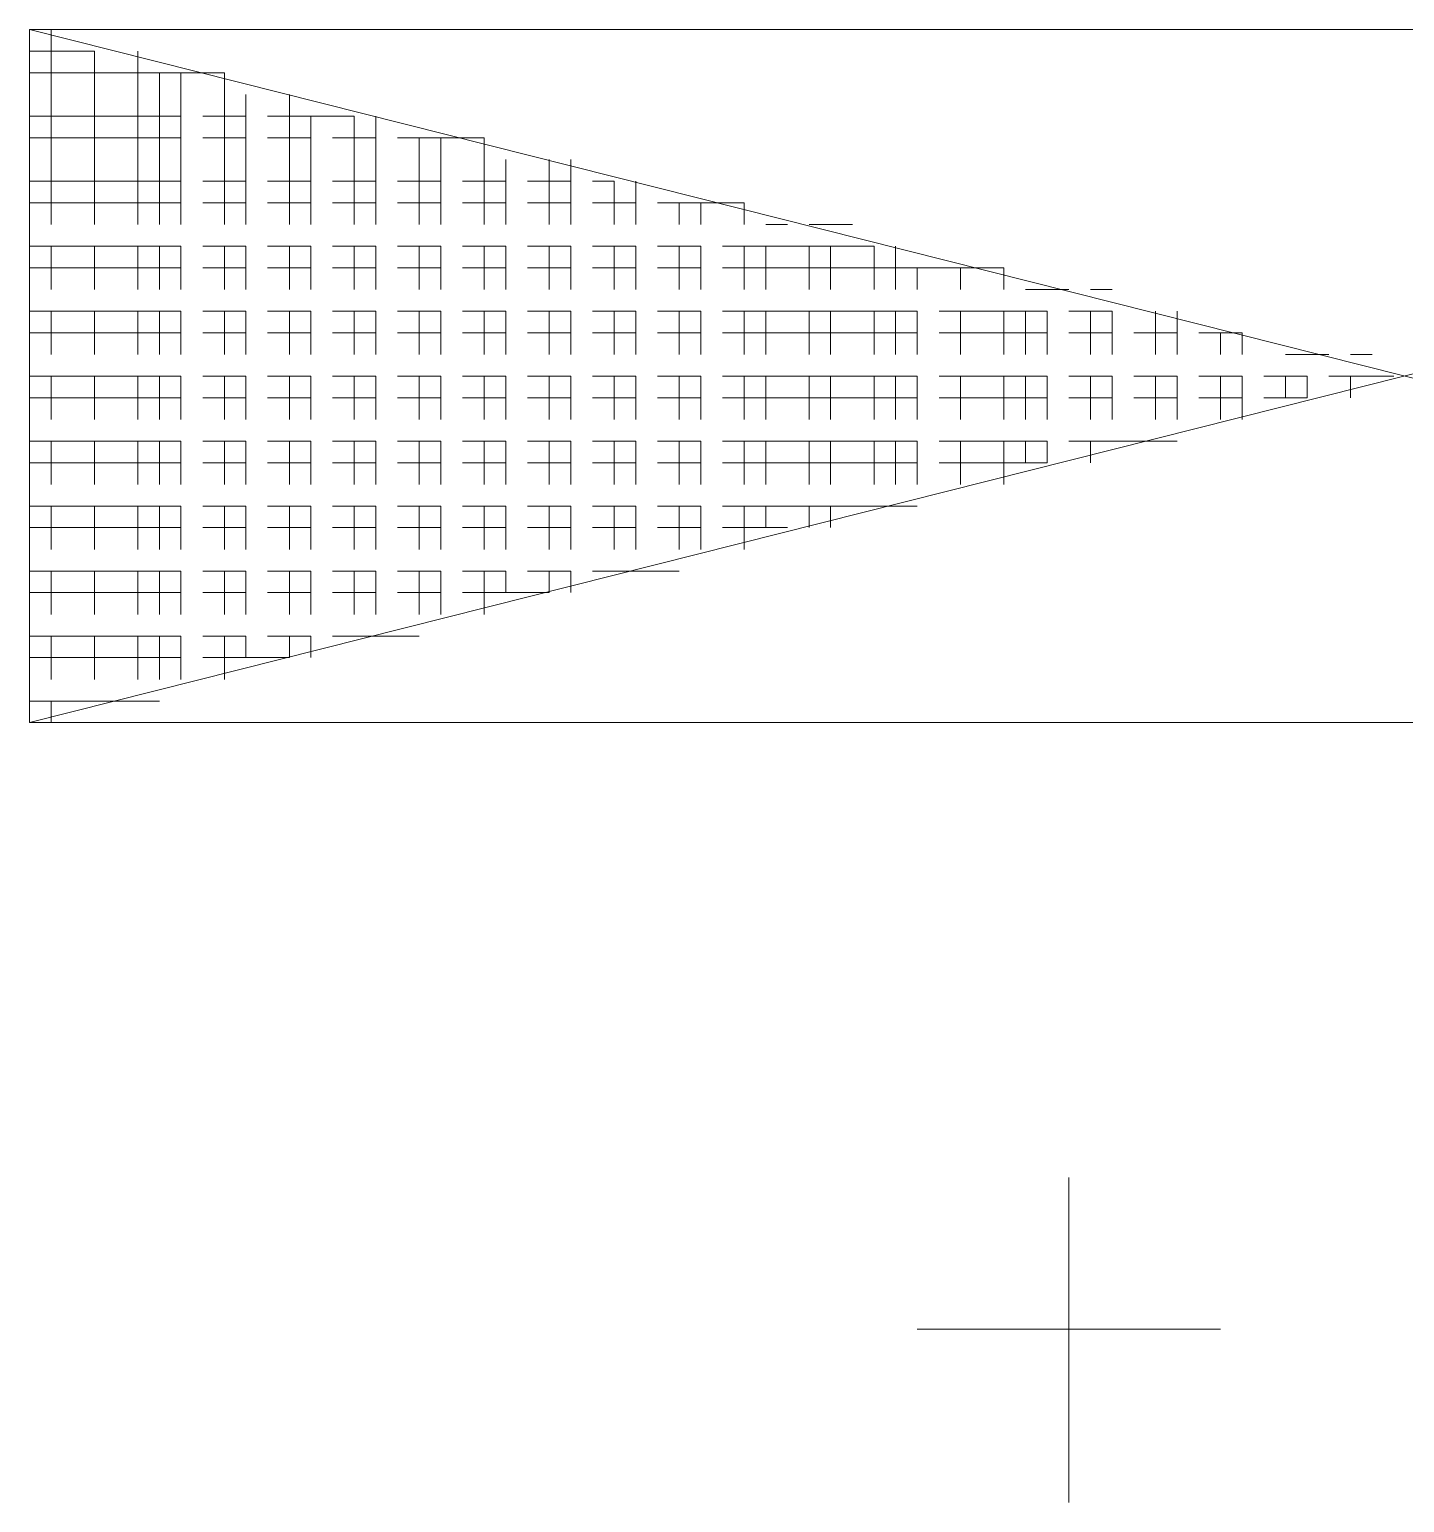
# Model space of a CAD drawing. Header units: inches. Extents: x 0.2 to 10.8, y 0.5 to 8.
# Drawn here: x 1.5217 to 1.6275, y 5.2467 to 5.36 of the extents above; entities that cross this region are included whole.
import ezdxf

# ---------------------------------------------------------------- set-up
doc = ezdxf.new("R2010")
doc.units = ezdxf.units.IN
doc.header["$MEASUREMENT"] = 0
doc.layers.add('PDF_Geometry', color=7, linetype='Continuous')

msp = doc.modelspace()

# ---------------------------------------------------------------- linework, layer by layer
at = {"layer": 'PDF_Geometry', "lineweight": 13}
for points in [[(1.52167, 5.36), (1.52167, 5.35833)], [(1.73333, 5.30667), (1.52167, 5.30667), (1.52167, 5.36), (1.73333, 5.36), (1.73333, 5.30667)], [(1.52167, 5.30667), (1.73333, 5.36)], [(1.73333, 5.30667), (1.52167, 5.36)], [(1.52333, 5.36), (1.52333, 5.35833)], [(1.52167, 5.35833), (1.52333, 5.35833)], [(1.52167, 5.35833), (1.52167, 5.35667)], [(1.52333, 5.35833), (1.525, 5.35833)], [(1.52333, 5.35833), (1.52333, 5.35667)], [(1.52667, 5.35833), (1.525, 5.35833)], [(1.52667, 5.35833), (1.52667, 5.35667)], [(1.53, 5.35833), (1.53, 5.35667)], [(1.52167, 5.35667), (1.52333, 5.35667)], [(1.52167, 5.35667), (1.52167, 5.35333)], [(1.52333, 5.35667), (1.525, 5.35667)], [(1.52333, 5.35667), (1.52333, 5.35333)], [(1.52667, 5.35667), (1.525, 5.35667)], [(1.53, 5.35667), (1.52667, 5.35667)], [(1.52667, 5.35667), (1.52667, 5.35333)], [(1.53167, 5.35667), (1.53, 5.35667)], [(1.53, 5.35667), (1.53, 5.35333)], [(1.53333, 5.35667), (1.53167, 5.35667)], [(1.53167, 5.35667), (1.53333, 5.35667)], [(1.53167, 5.35667), (1.53167, 5.35333)], [(1.53333, 5.35667), (1.535, 5.35667)], [(1.53333, 5.35667), (1.53333, 5.35333)], [(1.53667, 5.35667), (1.535, 5.35667)], [(1.53667, 5.35667), (1.53667, 5.35333)], [(1.53833, 5.355), (1.53833, 5.35333)], [(1.54167, 5.355), (1.54167, 5.35333)], [(1.52167, 5.35333), (1.52333, 5.35333)], [(1.52167, 5.35333), (1.52167, 5.35167)], [(1.52333, 5.35333), (1.525, 5.35333)], [(1.52333, 5.35333), (1.52333, 5.35167)], [(1.52667, 5.35333), (1.525, 5.35333)], [(1.53, 5.35333), (1.52667, 5.35333)], [(1.52667, 5.35333), (1.52667, 5.35167)], [(1.53167, 5.35333), (1.53, 5.35333)], [(1.53, 5.35333), (1.53, 5.35167)], [(1.53333, 5.35333), (1.53167, 5.35333)], [(1.53167, 5.35333), (1.53167, 5.35167)], [(1.53333, 5.35333), (1.53333, 5.35167)], [(1.53667, 5.35333), (1.535, 5.35333)], [(1.53833, 5.35333), (1.53667, 5.35333)], [(1.53667, 5.35333), (1.53667, 5.35167)], [(1.53833, 5.35333), (1.53833, 5.35167)], [(1.54167, 5.35333), (1.54, 5.35333)], [(1.54333, 5.35333), (1.54167, 5.35333)], [(1.54167, 5.35333), (1.54167, 5.35167)], [(1.54333, 5.35333), (1.545, 5.35333)], [(1.54333, 5.35333), (1.54333, 5.35167)], [(1.54667, 5.35333), (1.545, 5.35333)], [(1.54667, 5.35333), (1.54667, 5.35167)], [(1.54833, 5.35333), (1.54833, 5.35167)], [(1.52167, 5.35167), (1.52333, 5.35167)], [(1.52167, 5.35167), (1.52167, 5.34833)], [(1.52333, 5.35167), (1.525, 5.35167)], [(1.52333, 5.35167), (1.52333, 5.34833)], [(1.52667, 5.35167), (1.525, 5.35167)], [(1.53, 5.35167), (1.52667, 5.35167)], [(1.52667, 5.35167), (1.52667, 5.34833)], [(1.53167, 5.35167), (1.53, 5.35167)], [(1.53, 5.35167), (1.53, 5.34833)], [(1.53333, 5.35167), (1.53167, 5.35167)], [(1.53167, 5.35167), (1.53167, 5.34833)], [(1.53333, 5.35167), (1.53333, 5.34833)], [(1.53667, 5.35167), (1.535, 5.35167)], [(1.53833, 5.35167), (1.53667, 5.35167)], [(1.53667, 5.35167), (1.53667, 5.34833)], [(1.53833, 5.35167), (1.53833, 5.34833)], [(1.54167, 5.35167), (1.54, 5.35167)], [(1.54333, 5.35167), (1.54167, 5.35167)], [(1.54167, 5.35167), (1.54167, 5.34833)], [(1.54333, 5.35167), (1.54333, 5.34833)], [(1.54667, 5.35167), (1.545, 5.35167)], [(1.54833, 5.35167), (1.54667, 5.35167)], [(1.54667, 5.35167), (1.54667, 5.34833)], [(1.54833, 5.35167), (1.54833, 5.34833)], [(1.55167, 5.35167), (1.55, 5.35167)], [(1.55333, 5.35167), (1.55167, 5.35167)], [(1.55167, 5.35167), (1.55333, 5.35167)], [(1.55167, 5.35167), (1.55167, 5.34833)], [(1.55333, 5.35167), (1.555, 5.35167)], [(1.55333, 5.35167), (1.55333, 5.34833)], [(1.55667, 5.35167), (1.555, 5.35167)], [(1.55667, 5.35167), (1.55667, 5.34833)], [(1.55833, 5.35), (1.55833, 5.34833)], [(1.56167, 5.35), (1.56167, 5.34833)], [(1.56333, 5.35), (1.56333, 5.34833)], [(1.52167, 5.34833), (1.52333, 5.34833)], [(1.52167, 5.34833), (1.52167, 5.34667)], [(1.52333, 5.34833), (1.525, 5.34833)], [(1.52333, 5.34833), (1.52333, 5.34667)], [(1.52667, 5.34833), (1.525, 5.34833)], [(1.53, 5.34833), (1.52667, 5.34833)], [(1.52667, 5.34833), (1.52667, 5.34667)], [(1.53167, 5.34833), (1.53, 5.34833)], [(1.53, 5.34833), (1.53, 5.34667)], [(1.53333, 5.34833), (1.53167, 5.34833)], [(1.53167, 5.34833), (1.53167, 5.34667)], [(1.53333, 5.34833), (1.53333, 5.34667)], [(1.53667, 5.34833), (1.535, 5.34833)], [(1.53833, 5.34833), (1.53667, 5.34833)], [(1.53667, 5.34833), (1.53667, 5.34667)], [(1.53833, 5.34833), (1.53833, 5.34667)], [(1.54167, 5.34833), (1.54, 5.34833)], [(1.54333, 5.34833), (1.54167, 5.34833)], [(1.54167, 5.34833), (1.54167, 5.34667)], [(1.54333, 5.34833), (1.54333, 5.34667)], [(1.54667, 5.34833), (1.545, 5.34833)], [(1.54833, 5.34833), (1.54667, 5.34833)], [(1.54667, 5.34833), (1.54667, 5.34667)], [(1.54833, 5.34833), (1.54833, 5.34667)], [(1.55167, 5.34833), (1.55, 5.34833)], [(1.55333, 5.34833), (1.55167, 5.34833)], [(1.55167, 5.34833), (1.55167, 5.34667)], [(1.55333, 5.34833), (1.55333, 5.34667)], [(1.55667, 5.34833), (1.555, 5.34833)], [(1.55833, 5.34833), (1.55667, 5.34833)], [(1.55667, 5.34833), (1.55667, 5.34667)], [(1.55833, 5.34833), (1.55833, 5.34667)], [(1.56167, 5.34833), (1.56, 5.34833)], [(1.56333, 5.34833), (1.56167, 5.34833)], [(1.56167, 5.34833), (1.56167, 5.34667)], [(1.56333, 5.34833), (1.56333, 5.34667)], [(1.56667, 5.34833), (1.565, 5.34833)], [(1.56667, 5.34833), (1.56667, 5.34667)], [(1.56833, 5.34833), (1.56833, 5.34667)], [(1.52167, 5.34667), (1.52333, 5.34667)], [(1.52167, 5.34667), (1.52167, 5.345)], [(1.52333, 5.34667), (1.525, 5.34667)], [(1.52333, 5.34667), (1.52333, 5.345)], [(1.52667, 5.34667), (1.525, 5.34667)], [(1.53, 5.34667), (1.52667, 5.34667)], [(1.52667, 5.34667), (1.52667, 5.345)], [(1.53167, 5.34667), (1.53, 5.34667)], [(1.53, 5.34667), (1.53, 5.345)], [(1.53333, 5.34667), (1.53167, 5.34667)], [(1.53167, 5.34667), (1.53167, 5.345)], [(1.53333, 5.34667), (1.53333, 5.345)], [(1.53667, 5.34667), (1.535, 5.34667)], [(1.53833, 5.34667), (1.53667, 5.34667)], [(1.53667, 5.34667), (1.53667, 5.345)], [(1.53833, 5.34667), (1.53833, 5.345)], [(1.54167, 5.34667), (1.54, 5.34667)], [(1.54333, 5.34667), (1.54167, 5.34667)], [(1.54167, 5.34667), (1.54167, 5.345)], [(1.54333, 5.34667), (1.54333, 5.345)], [(1.54667, 5.34667), (1.545, 5.34667)], [(1.54833, 5.34667), (1.54667, 5.34667)], [(1.54667, 5.34667), (1.54667, 5.345)], [(1.54833, 5.34667), (1.54833, 5.345)], [(1.55167, 5.34667), (1.55, 5.34667)], [(1.55333, 5.34667), (1.55167, 5.34667)], [(1.55167, 5.34667), (1.55167, 5.345)], [(1.55333, 5.34667), (1.55333, 5.345)], [(1.55667, 5.34667), (1.555, 5.34667)], [(1.55833, 5.34667), (1.55667, 5.34667)], [(1.55667, 5.34667), (1.55667, 5.345)], [(1.55833, 5.34667), (1.55833, 5.345)], [(1.56167, 5.34667), (1.56, 5.34667)], [(1.56333, 5.34667), (1.56167, 5.34667)], [(1.56167, 5.34667), (1.56167, 5.345)], [(1.56333, 5.34667), (1.56333, 5.345)], [(1.56667, 5.34667), (1.565, 5.34667)], [(1.56833, 5.34667), (1.56667, 5.34667)], [(1.56667, 5.34667), (1.56667, 5.345)], [(1.56833, 5.34667), (1.56833, 5.345)], [(1.57167, 5.34667), (1.57, 5.34667)], [(1.57333, 5.34667), (1.57167, 5.34667)], [(1.57167, 5.34667), (1.57333, 5.34667)], [(1.57167, 5.34667), (1.57167, 5.345)], [(1.57333, 5.34667), (1.575, 5.34667)], [(1.57333, 5.34667), (1.57333, 5.345)], [(1.57667, 5.34667), (1.575, 5.34667)], [(1.57667, 5.34667), (1.57667, 5.345)], [(1.57833, 5.345), (1.58, 5.345)], [(1.58167, 5.345), (1.58333, 5.345)], [(1.58333, 5.345), (1.585, 5.345)], [(1.52167, 5.34333), (1.52333, 5.34333)], [(1.52167, 5.34333), (1.52167, 5.34167)], [(1.52333, 5.34333), (1.525, 5.34333)], [(1.52333, 5.34333), (1.52333, 5.34167)], [(1.52667, 5.34333), (1.525, 5.34333)], [(1.53, 5.34333), (1.52667, 5.34333)], [(1.52667, 5.34333), (1.52667, 5.34167)], [(1.53167, 5.34333), (1.53, 5.34333)], [(1.53, 5.34333), (1.53, 5.34167)], [(1.53333, 5.34333), (1.53167, 5.34333)], [(1.53167, 5.34333), (1.53167, 5.34167)], [(1.53333, 5.34333), (1.53333, 5.34167)], [(1.53667, 5.34333), (1.535, 5.34333)], [(1.53833, 5.34333), (1.53667, 5.34333)], [(1.53667, 5.34333), (1.53667, 5.34167)], [(1.53833, 5.34333), (1.53833, 5.34167)], [(1.54167, 5.34333), (1.54, 5.34333)], [(1.54333, 5.34333), (1.54167, 5.34333)], [(1.54167, 5.34333), (1.54167, 5.34167)], [(1.54333, 5.34333), (1.54333, 5.34167)], [(1.54667, 5.34333), (1.545, 5.34333)], [(1.54833, 5.34333), (1.54667, 5.34333)], [(1.54667, 5.34333), (1.54667, 5.34167)], [(1.54833, 5.34333), (1.54833, 5.34167)], [(1.55167, 5.34333), (1.55, 5.34333)], [(1.55333, 5.34333), (1.55167, 5.34333)], [(1.55167, 5.34333), (1.55167, 5.34167)], [(1.55333, 5.34333), (1.55333, 5.34167)], [(1.55667, 5.34333), (1.555, 5.34333)], [(1.55833, 5.34333), (1.55667, 5.34333)], [(1.55667, 5.34333), (1.55667, 5.34167)], [(1.55833, 5.34333), (1.55833, 5.34167)], [(1.56167, 5.34333), (1.56, 5.34333)], [(1.56333, 5.34333), (1.56167, 5.34333)], [(1.56167, 5.34333), (1.56167, 5.34167)], [(1.56333, 5.34333), (1.56333, 5.34167)], [(1.56667, 5.34333), (1.565, 5.34333)], [(1.56833, 5.34333), (1.56667, 5.34333)], [(1.56667, 5.34333), (1.56667, 5.34167)], [(1.56833, 5.34333), (1.56833, 5.34167)], [(1.57167, 5.34333), (1.57, 5.34333)], [(1.57333, 5.34333), (1.57167, 5.34333)], [(1.57167, 5.34333), (1.57167, 5.34167)], [(1.57333, 5.34333), (1.57333, 5.34167)], [(1.57667, 5.34333), (1.575, 5.34333)], [(1.57833, 5.34333), (1.57667, 5.34333)], [(1.57667, 5.34333), (1.57667, 5.34167)], [(1.58167, 5.34333), (1.57833, 5.34333)], [(1.57833, 5.34333), (1.57833, 5.34167)], [(1.58333, 5.34333), (1.58167, 5.34333)], [(1.58167, 5.34333), (1.58167, 5.34167)], [(1.58667, 5.34333), (1.58333, 5.34333)], [(1.58333, 5.34333), (1.58333, 5.34167)], [(1.58667, 5.34333), (1.58667, 5.34167)], [(1.58833, 5.34333), (1.58833, 5.34167)], [(1.52167, 5.34167), (1.52333, 5.34167)], [(1.52167, 5.34167), (1.52167, 5.34)], [(1.52333, 5.34167), (1.525, 5.34167)], [(1.52333, 5.34167), (1.52333, 5.34)], [(1.52667, 5.34167), (1.525, 5.34167)], [(1.53, 5.34167), (1.52667, 5.34167)], [(1.52667, 5.34167), (1.52667, 5.34)], [(1.53167, 5.34167), (1.53, 5.34167)], [(1.53, 5.34167), (1.53, 5.34)], [(1.53333, 5.34167), (1.53167, 5.34167)], [(1.53167, 5.34167), (1.53167, 5.34)], [(1.53333, 5.34167), (1.53333, 5.34)], [(1.53667, 5.34167), (1.535, 5.34167)], [(1.53833, 5.34167), (1.53667, 5.34167)], [(1.53667, 5.34167), (1.53667, 5.34)], [(1.53833, 5.34167), (1.53833, 5.34)], [(1.54167, 5.34167), (1.54, 5.34167)], [(1.54333, 5.34167), (1.54167, 5.34167)], [(1.54167, 5.34167), (1.54167, 5.34)], [(1.54333, 5.34167), (1.54333, 5.34)], [(1.54667, 5.34167), (1.545, 5.34167)], [(1.54833, 5.34167), (1.54667, 5.34167)], [(1.54667, 5.34167), (1.54667, 5.34)], [(1.54833, 5.34167), (1.54833, 5.34)], [(1.55167, 5.34167), (1.55, 5.34167)], [(1.55333, 5.34167), (1.55167, 5.34167)], [(1.55167, 5.34167), (1.55167, 5.34)], [(1.55333, 5.34167), (1.55333, 5.34)], [(1.55667, 5.34167), (1.555, 5.34167)], [(1.55833, 5.34167), (1.55667, 5.34167)], [(1.55667, 5.34167), (1.55667, 5.34)], [(1.55833, 5.34167), (1.55833, 5.34)], [(1.56167, 5.34167), (1.56, 5.34167)], [(1.56333, 5.34167), (1.56167, 5.34167)], [(1.56167, 5.34167), (1.56167, 5.34)], [(1.56333, 5.34167), (1.56333, 5.34)], [(1.56667, 5.34167), (1.565, 5.34167)], [(1.56833, 5.34167), (1.56667, 5.34167)], [(1.56667, 5.34167), (1.56667, 5.34)], [(1.56833, 5.34167), (1.56833, 5.34)], [(1.57167, 5.34167), (1.57, 5.34167)], [(1.57333, 5.34167), (1.57167, 5.34167)], [(1.57167, 5.34167), (1.57167, 5.34)], [(1.57333, 5.34167), (1.57333, 5.34)], [(1.57667, 5.34167), (1.575, 5.34167)], [(1.57833, 5.34167), (1.57667, 5.34167)], [(1.57667, 5.34167), (1.57667, 5.34)], [(1.58167, 5.34167), (1.57833, 5.34167)], [(1.57833, 5.34167), (1.57833, 5.34)], [(1.58333, 5.34167), (1.58167, 5.34167)], [(1.58167, 5.34167), (1.58167, 5.34)], [(1.58667, 5.34167), (1.58333, 5.34167)], [(1.58333, 5.34167), (1.58333, 5.34)], [(1.58833, 5.34167), (1.58667, 5.34167)], [(1.58667, 5.34167), (1.58667, 5.34)], [(1.59, 5.34167), (1.58833, 5.34167)], [(1.58833, 5.34167), (1.58833, 5.34)], [(1.59, 5.34167), (1.59167, 5.34167)], [(1.59, 5.34167), (1.59, 5.34)], [(1.59333, 5.34167), (1.59167, 5.34167)], [(1.59667, 5.34167), (1.59333, 5.34167)], [(1.59333, 5.34167), (1.595, 5.34167)], [(1.59333, 5.34167), (1.59333, 5.34)], [(1.59667, 5.34167), (1.59667, 5.34)], [(1.59833, 5.34), (1.6, 5.34)], [(1.6, 5.34), (1.60167, 5.34)], [(1.60333, 5.34), (1.605, 5.34)], [(1.52167, 5.33833), (1.52333, 5.33833)], [(1.52167, 5.33833), (1.52167, 5.33667)], [(1.52333, 5.33833), (1.525, 5.33833)], [(1.52333, 5.33833), (1.52333, 5.33667)], [(1.52667, 5.33833), (1.525, 5.33833)], [(1.53, 5.33833), (1.52667, 5.33833)], [(1.52667, 5.33833), (1.52667, 5.33667)], [(1.53167, 5.33833), (1.53, 5.33833)], [(1.53, 5.33833), (1.53, 5.33667)], [(1.53333, 5.33833), (1.53167, 5.33833)], [(1.53167, 5.33833), (1.53167, 5.33667)], [(1.53333, 5.33833), (1.53333, 5.33667)], [(1.53667, 5.33833), (1.535, 5.33833)], [(1.53833, 5.33833), (1.53667, 5.33833)], [(1.53667, 5.33833), (1.53667, 5.33667)], [(1.53833, 5.33833), (1.53833, 5.33667)], [(1.54167, 5.33833), (1.54, 5.33833)], [(1.54333, 5.33833), (1.54167, 5.33833)], [(1.54167, 5.33833), (1.54167, 5.33667)], [(1.54333, 5.33833), (1.54333, 5.33667)], [(1.54667, 5.33833), (1.545, 5.33833)], [(1.54833, 5.33833), (1.54667, 5.33833)], [(1.54667, 5.33833), (1.54667, 5.33667)], [(1.54833, 5.33833), (1.54833, 5.33667)], [(1.55167, 5.33833), (1.55, 5.33833)], [(1.55333, 5.33833), (1.55167, 5.33833)], [(1.55167, 5.33833), (1.55167, 5.33667)], [(1.55333, 5.33833), (1.55333, 5.33667)], [(1.55667, 5.33833), (1.555, 5.33833)], [(1.55833, 5.33833), (1.55667, 5.33833)], [(1.55667, 5.33833), (1.55667, 5.33667)], [(1.55833, 5.33833), (1.55833, 5.33667)], [(1.56167, 5.33833), (1.56, 5.33833)], [(1.56333, 5.33833), (1.56167, 5.33833)], [(1.56167, 5.33833), (1.56167, 5.33667)], [(1.56333, 5.33833), (1.56333, 5.33667)], [(1.56667, 5.33833), (1.565, 5.33833)], [(1.56833, 5.33833), (1.56667, 5.33833)], [(1.56667, 5.33833), (1.56667, 5.33667)], [(1.56833, 5.33833), (1.56833, 5.33667)], [(1.57167, 5.33833), (1.57, 5.33833)], [(1.57333, 5.33833), (1.57167, 5.33833)], [(1.57167, 5.33833), (1.57167, 5.33667)], [(1.57333, 5.33833), (1.57333, 5.33667)], [(1.57667, 5.33833), (1.575, 5.33833)], [(1.57833, 5.33833), (1.57667, 5.33833)], [(1.57667, 5.33833), (1.57667, 5.33667)], [(1.58167, 5.33833), (1.57833, 5.33833)], [(1.57833, 5.33833), (1.57833, 5.33667)], [(1.58333, 5.33833), (1.58167, 5.33833)], [(1.58167, 5.33833), (1.58167, 5.33667)], [(1.58667, 5.33833), (1.58333, 5.33833)], [(1.58333, 5.33833), (1.58333, 5.33667)], [(1.58833, 5.33833), (1.58667, 5.33833)], [(1.58667, 5.33833), (1.58667, 5.33667)], [(1.59, 5.33833), (1.58833, 5.33833)], [(1.58833, 5.33833), (1.58833, 5.33667)], [(1.59, 5.33833), (1.59, 5.33667)], [(1.59333, 5.33833), (1.59167, 5.33833)], [(1.59667, 5.33833), (1.59333, 5.33833)], [(1.59333, 5.33833), (1.59333, 5.33667)], [(1.59833, 5.33833), (1.59667, 5.33833)], [(1.59667, 5.33833), (1.59667, 5.33667)], [(1.6, 5.33833), (1.59833, 5.33833)], [(1.59833, 5.33833), (1.59833, 5.33667)], [(1.6, 5.33833), (1.6, 5.33667)], [(1.60333, 5.33833), (1.60167, 5.33833)], [(1.605, 5.33833), (1.60333, 5.33833)], [(1.60333, 5.33833), (1.60333, 5.33667)], [(1.605, 5.33833), (1.605, 5.33667)], [(1.60833, 5.33833), (1.60833, 5.33667)], [(1.61, 5.33833), (1.61, 5.33667)], [(1.52167, 5.33667), (1.52333, 5.33667)], [(1.52167, 5.33667), (1.52167, 5.335)], [(1.52333, 5.33667), (1.525, 5.33667)], [(1.52333, 5.33667), (1.52333, 5.335)], [(1.52667, 5.33667), (1.525, 5.33667)], [(1.53, 5.33667), (1.52667, 5.33667)], [(1.52667, 5.33667), (1.52667, 5.335)], [(1.53167, 5.33667), (1.53, 5.33667)], [(1.53, 5.33667), (1.53, 5.335)], [(1.53333, 5.33667), (1.53167, 5.33667)], [(1.53167, 5.33667), (1.53167, 5.335)], [(1.53333, 5.33667), (1.53333, 5.335)], [(1.53667, 5.33667), (1.535, 5.33667)], [(1.53833, 5.33667), (1.53667, 5.33667)], [(1.53667, 5.33667), (1.53667, 5.335)], [(1.53833, 5.33667), (1.53833, 5.335)], [(1.54167, 5.33667), (1.54, 5.33667)], [(1.54333, 5.33667), (1.54167, 5.33667)], [(1.54167, 5.33667), (1.54167, 5.335)], [(1.54333, 5.33667), (1.54333, 5.335)], [(1.54667, 5.33667), (1.545, 5.33667)], [(1.54833, 5.33667), (1.54667, 5.33667)], [(1.54667, 5.33667), (1.54667, 5.335)], [(1.54833, 5.33667), (1.54833, 5.335)], [(1.55167, 5.33667), (1.55, 5.33667)], [(1.55333, 5.33667), (1.55167, 5.33667)], [(1.55167, 5.33667), (1.55167, 5.335)], [(1.55333, 5.33667), (1.55333, 5.335)], [(1.55667, 5.33667), (1.555, 5.33667)], [(1.55833, 5.33667), (1.55667, 5.33667)], [(1.55667, 5.33667), (1.55667, 5.335)], [(1.55833, 5.33667), (1.55833, 5.335)], [(1.56167, 5.33667), (1.56, 5.33667)], [(1.56333, 5.33667), (1.56167, 5.33667)], [(1.56167, 5.33667), (1.56167, 5.335)], [(1.56333, 5.33667), (1.56333, 5.335)], [(1.56667, 5.33667), (1.565, 5.33667)], [(1.56833, 5.33667), (1.56667, 5.33667)], [(1.56667, 5.33667), (1.56667, 5.335)], [(1.56833, 5.33667), (1.56833, 5.335)], [(1.57167, 5.33667), (1.57, 5.33667)], [(1.57333, 5.33667), (1.57167, 5.33667)], [(1.57167, 5.33667), (1.57167, 5.335)], [(1.57333, 5.33667), (1.57333, 5.335)], [(1.57667, 5.33667), (1.575, 5.33667)], [(1.57833, 5.33667), (1.57667, 5.33667)], [(1.57667, 5.33667), (1.57667, 5.335)], [(1.58167, 5.33667), (1.57833, 5.33667)], [(1.57833, 5.33667), (1.57833, 5.335)], [(1.58333, 5.33667), (1.58167, 5.33667)], [(1.58167, 5.33667), (1.58167, 5.335)], [(1.58667, 5.33667), (1.58333, 5.33667)], [(1.58333, 5.33667), (1.58333, 5.335)], [(1.58833, 5.33667), (1.58667, 5.33667)], [(1.58667, 5.33667), (1.58667, 5.335)], [(1.59, 5.33667), (1.58833, 5.33667)], [(1.58833, 5.33667), (1.58833, 5.335)], [(1.59, 5.33667), (1.59, 5.335)], [(1.59333, 5.33667), (1.59167, 5.33667)], [(1.59667, 5.33667), (1.59333, 5.33667)], [(1.59333, 5.33667), (1.59333, 5.335)], [(1.59833, 5.33667), (1.59667, 5.33667)], [(1.59667, 5.33667), (1.59667, 5.335)], [(1.6, 5.33667), (1.59833, 5.33667)], [(1.59833, 5.33667), (1.59833, 5.335)], [(1.6, 5.33667), (1.6, 5.335)], [(1.60333, 5.33667), (1.60167, 5.33667)], [(1.605, 5.33667), (1.60333, 5.33667)], [(1.60333, 5.33667), (1.60333, 5.335)], [(1.605, 5.33667), (1.605, 5.335)], [(1.60833, 5.33667), (1.60667, 5.33667)], [(1.61, 5.33667), (1.60833, 5.33667)], [(1.60833, 5.33667), (1.60833, 5.335)], [(1.61, 5.33667), (1.61, 5.335)], [(1.61333, 5.33667), (1.61167, 5.33667)], [(1.615, 5.33667), (1.61333, 5.33667)], [(1.61333, 5.33667), (1.615, 5.33667)], [(1.61333, 5.33667), (1.61333, 5.335)], [(1.615, 5.33667), (1.615, 5.335)], [(1.61833, 5.335), (1.62, 5.335)], [(1.62, 5.335), (1.62167, 5.335)], [(1.62333, 5.335), (1.625, 5.335)], [(1.52167, 5.33333), (1.52333, 5.33333)], [(1.52167, 5.33333), (1.52167, 5.33167)], [(1.52333, 5.33333), (1.525, 5.33333)], [(1.52333, 5.33333), (1.52333, 5.33167)], [(1.52667, 5.33333), (1.525, 5.33333)], [(1.53, 5.33333), (1.52667, 5.33333)], [(1.52667, 5.33333), (1.52667, 5.33167)], [(1.53167, 5.33333), (1.53, 5.33333)], [(1.53, 5.33333), (1.53, 5.33167)], [(1.53333, 5.33333), (1.53167, 5.33333)], [(1.53167, 5.33333), (1.53167, 5.33167)], [(1.53333, 5.33333), (1.53333, 5.33167)], [(1.53667, 5.33333), (1.535, 5.33333)], [(1.53833, 5.33333), (1.53667, 5.33333)], [(1.53667, 5.33333), (1.53667, 5.33167)], [(1.53833, 5.33333), (1.53833, 5.33167)], [(1.54167, 5.33333), (1.54, 5.33333)], [(1.54333, 5.33333), (1.54167, 5.33333)], [(1.54167, 5.33333), (1.54167, 5.33167)], [(1.54333, 5.33333), (1.54333, 5.33167)], [(1.54667, 5.33333), (1.545, 5.33333)], [(1.54833, 5.33333), (1.54667, 5.33333)], [(1.54667, 5.33333), (1.54667, 5.33167)], [(1.54833, 5.33333), (1.54833, 5.33167)], [(1.55167, 5.33333), (1.55, 5.33333)], [(1.55333, 5.33333), (1.55167, 5.33333)], [(1.55167, 5.33333), (1.55167, 5.33167)], [(1.55333, 5.33333), (1.55333, 5.33167)], [(1.55667, 5.33333), (1.555, 5.33333)], [(1.55833, 5.33333), (1.55667, 5.33333)], [(1.55667, 5.33333), (1.55667, 5.33167)], [(1.55833, 5.33333), (1.55833, 5.33167)], [(1.56167, 5.33333), (1.56, 5.33333)], [(1.56333, 5.33333), (1.56167, 5.33333)], [(1.56167, 5.33333), (1.56167, 5.33167)], [(1.56333, 5.33333), (1.56333, 5.33167)], [(1.56667, 5.33333), (1.565, 5.33333)], [(1.56833, 5.33333), (1.56667, 5.33333)], [(1.56667, 5.33333), (1.56667, 5.33167)], [(1.56833, 5.33333), (1.56833, 5.33167)], [(1.57167, 5.33333), (1.57, 5.33333)], [(1.57333, 5.33333), (1.57167, 5.33333)], [(1.57167, 5.33333), (1.57167, 5.33167)], [(1.57333, 5.33333), (1.57333, 5.33167)], [(1.57667, 5.33333), (1.575, 5.33333)], [(1.57833, 5.33333), (1.57667, 5.33333)], [(1.57667, 5.33333), (1.57667, 5.33167)], [(1.58167, 5.33333), (1.57833, 5.33333)], [(1.57833, 5.33333), (1.57833, 5.33167)], [(1.58333, 5.33333), (1.58167, 5.33333)], [(1.58167, 5.33333), (1.58167, 5.33167)], [(1.58667, 5.33333), (1.58333, 5.33333)], [(1.58333, 5.33333), (1.58333, 5.33167)], [(1.58833, 5.33333), (1.58667, 5.33333)], [(1.58667, 5.33333), (1.58667, 5.33167)], [(1.59, 5.33333), (1.58833, 5.33333)], [(1.58833, 5.33333), (1.58833, 5.33167)], [(1.59, 5.33333), (1.59, 5.33167)], [(1.59333, 5.33333), (1.59167, 5.33333)], [(1.59667, 5.33333), (1.59333, 5.33333)], [(1.59333, 5.33333), (1.59333, 5.33167)], [(1.59833, 5.33333), (1.59667, 5.33333)], [(1.59667, 5.33333), (1.59667, 5.33167)], [(1.6, 5.33333), (1.59833, 5.33333)], [(1.59833, 5.33333), (1.59833, 5.33167)], [(1.6, 5.33333), (1.6, 5.33167)], [(1.60333, 5.33333), (1.60167, 5.33333)], [(1.605, 5.33333), (1.60333, 5.33333)], [(1.60333, 5.33333), (1.60333, 5.33167)], [(1.605, 5.33333), (1.605, 5.33167)], [(1.60833, 5.33333), (1.60667, 5.33333)], [(1.61, 5.33333), (1.60833, 5.33333)], [(1.60833, 5.33333), (1.60833, 5.33167)], [(1.61, 5.33333), (1.61, 5.33167)], [(1.61333, 5.33333), (1.61167, 5.33333)], [(1.615, 5.33333), (1.61333, 5.33333)], [(1.61333, 5.33333), (1.61333, 5.33167)], [(1.615, 5.33333), (1.615, 5.33167)], [(1.61833, 5.33333), (1.61667, 5.33333)], [(1.62, 5.33333), (1.61833, 5.33333)], [(1.61833, 5.33333), (1.61833, 5.33167)], [(1.62, 5.33333), (1.62, 5.33167)], [(1.62333, 5.33333), (1.62167, 5.33333)], [(1.625, 5.33333), (1.62333, 5.33333)], [(1.62333, 5.33333), (1.62333, 5.33167)], [(1.625, 5.33333), (1.62667, 5.33333)], [(1.52167, 5.33167), (1.52333, 5.33167)], [(1.52167, 5.33167), (1.52167, 5.33)], [(1.52333, 5.33167), (1.525, 5.33167)], [(1.52333, 5.33167), (1.52333, 5.33)], [(1.52667, 5.33167), (1.525, 5.33167)], [(1.53, 5.33167), (1.52667, 5.33167)], [(1.52667, 5.33167), (1.52667, 5.33)], [(1.53167, 5.33167), (1.53, 5.33167)], [(1.53, 5.33167), (1.53, 5.33)], [(1.53333, 5.33167), (1.53167, 5.33167)], [(1.53167, 5.33167), (1.53167, 5.33)], [(1.53333, 5.33167), (1.53333, 5.33)], [(1.53667, 5.33167), (1.535, 5.33167)], [(1.53833, 5.33167), (1.53667, 5.33167)], [(1.53667, 5.33167), (1.53667, 5.33)], [(1.53833, 5.33167), (1.53833, 5.33)], [(1.54167, 5.33167), (1.54, 5.33167)], [(1.54333, 5.33167), (1.54167, 5.33167)], [(1.54167, 5.33167), (1.54167, 5.33)], [(1.54333, 5.33167), (1.54333, 5.33)], [(1.54667, 5.33167), (1.545, 5.33167)], [(1.54833, 5.33167), (1.54667, 5.33167)], [(1.54667, 5.33167), (1.54667, 5.33)], [(1.54833, 5.33167), (1.54833, 5.33)], [(1.55167, 5.33167), (1.55, 5.33167)], [(1.55333, 5.33167), (1.55167, 5.33167)], [(1.55167, 5.33167), (1.55167, 5.33)], [(1.55333, 5.33167), (1.55333, 5.33)], [(1.55667, 5.33167), (1.555, 5.33167)], [(1.55833, 5.33167), (1.55667, 5.33167)], [(1.55667, 5.33167), (1.55667, 5.33)], [(1.55833, 5.33167), (1.55833, 5.33)], [(1.56167, 5.33167), (1.56, 5.33167)], [(1.56333, 5.33167), (1.56167, 5.33167)], [(1.56167, 5.33167), (1.56167, 5.33)], [(1.56333, 5.33167), (1.56333, 5.33)], [(1.56667, 5.33167), (1.565, 5.33167)], [(1.56833, 5.33167), (1.56667, 5.33167)], [(1.56667, 5.33167), (1.56667, 5.33)], [(1.56833, 5.33167), (1.56833, 5.33)], [(1.57167, 5.33167), (1.57, 5.33167)], [(1.57333, 5.33167), (1.57167, 5.33167)], [(1.57167, 5.33167), (1.57167, 5.33)], [(1.57333, 5.33167), (1.57333, 5.33)], [(1.57667, 5.33167), (1.575, 5.33167)], [(1.57833, 5.33167), (1.57667, 5.33167)], [(1.57667, 5.33167), (1.57667, 5.33)], [(1.58167, 5.33167), (1.57833, 5.33167)], [(1.57833, 5.33167), (1.57833, 5.33)], [(1.58333, 5.33167), (1.58167, 5.33167)], [(1.58167, 5.33167), (1.58167, 5.33)], [(1.58667, 5.33167), (1.58333, 5.33167)], [(1.58333, 5.33167), (1.58333, 5.33)], [(1.58833, 5.33167), (1.58667, 5.33167)], [(1.58667, 5.33167), (1.58667, 5.33)], [(1.59, 5.33167), (1.58833, 5.33167)], [(1.58833, 5.33167), (1.58833, 5.33)], [(1.59, 5.33167), (1.59, 5.33)], [(1.59333, 5.33167), (1.59167, 5.33167)], [(1.59667, 5.33167), (1.59333, 5.33167)], [(1.59333, 5.33167), (1.59333, 5.33)], [(1.59833, 5.33167), (1.59667, 5.33167)], [(1.59667, 5.33167), (1.59667, 5.33)], [(1.6, 5.33167), (1.59833, 5.33167)], [(1.59833, 5.33167), (1.59833, 5.33)], [(1.6, 5.33167), (1.6, 5.33)], [(1.60333, 5.33167), (1.60167, 5.33167)], [(1.605, 5.33167), (1.60333, 5.33167)], [(1.60333, 5.33167), (1.60333, 5.33)], [(1.605, 5.33167), (1.605, 5.33)], [(1.60833, 5.33167), (1.60667, 5.33167)], [(1.61, 5.33167), (1.60833, 5.33167)], [(1.60833, 5.33167), (1.60833, 5.33)], [(1.61, 5.33167), (1.61, 5.33)], [(1.61333, 5.33167), (1.61167, 5.33167)], [(1.615, 5.33167), (1.61333, 5.33167)], [(1.61333, 5.33167), (1.61333, 5.33)], [(1.615, 5.33167), (1.615, 5.33)], [(1.61833, 5.33167), (1.61667, 5.33167)], [(1.62, 5.33167), (1.61833, 5.33167)], [(1.61833, 5.33167), (1.62, 5.33167)], [(1.52167, 5.32833), (1.52333, 5.32833)], [(1.52167, 5.32833), (1.52167, 5.32667)], [(1.52333, 5.32833), (1.525, 5.32833)], [(1.52333, 5.32833), (1.52333, 5.32667)], [(1.52667, 5.32833), (1.525, 5.32833)], [(1.53, 5.32833), (1.52667, 5.32833)], [(1.52667, 5.32833), (1.52667, 5.32667)], [(1.53167, 5.32833), (1.53, 5.32833)], [(1.53, 5.32833), (1.53, 5.32667)], [(1.53333, 5.32833), (1.53167, 5.32833)], [(1.53167, 5.32833), (1.53167, 5.32667)], [(1.53333, 5.32833), (1.53333, 5.32667)], [(1.53667, 5.32833), (1.535, 5.32833)], [(1.53833, 5.32833), (1.53667, 5.32833)], [(1.53667, 5.32833), (1.53667, 5.32667)], [(1.53833, 5.32833), (1.53833, 5.32667)], [(1.54167, 5.32833), (1.54, 5.32833)], [(1.54333, 5.32833), (1.54167, 5.32833)], [(1.54167, 5.32833), (1.54167, 5.32667)], [(1.54333, 5.32833), (1.54333, 5.32667)], [(1.54667, 5.32833), (1.545, 5.32833)], [(1.54833, 5.32833), (1.54667, 5.32833)], [(1.54667, 5.32833), (1.54667, 5.32667)], [(1.54833, 5.32833), (1.54833, 5.32667)], [(1.55167, 5.32833), (1.55, 5.32833)], [(1.55333, 5.32833), (1.55167, 5.32833)], [(1.55167, 5.32833), (1.55167, 5.32667)], [(1.55333, 5.32833), (1.55333, 5.32667)], [(1.55667, 5.32833), (1.555, 5.32833)], [(1.55833, 5.32833), (1.55667, 5.32833)], [(1.55667, 5.32833), (1.55667, 5.32667)], [(1.55833, 5.32833), (1.55833, 5.32667)], [(1.56167, 5.32833), (1.56, 5.32833)], [(1.56333, 5.32833), (1.56167, 5.32833)], [(1.56167, 5.32833), (1.56167, 5.32667)], [(1.56333, 5.32833), (1.56333, 5.32667)], [(1.56667, 5.32833), (1.565, 5.32833)], [(1.56833, 5.32833), (1.56667, 5.32833)], [(1.56667, 5.32833), (1.56667, 5.32667)], [(1.56833, 5.32833), (1.56833, 5.32667)], [(1.57167, 5.32833), (1.57, 5.32833)], [(1.57333, 5.32833), (1.57167, 5.32833)], [(1.57167, 5.32833), (1.57167, 5.32667)], [(1.57333, 5.32833), (1.57333, 5.32667)], [(1.57667, 5.32833), (1.575, 5.32833)], [(1.57833, 5.32833), (1.57667, 5.32833)], [(1.57667, 5.32833), (1.57667, 5.32667)], [(1.58167, 5.32833), (1.57833, 5.32833)], [(1.57833, 5.32833), (1.57833, 5.32667)], [(1.58333, 5.32833), (1.58167, 5.32833)], [(1.58167, 5.32833), (1.58167, 5.32667)], [(1.58667, 5.32833), (1.58333, 5.32833)], [(1.58333, 5.32833), (1.58333, 5.32667)], [(1.58833, 5.32833), (1.58667, 5.32833)], [(1.58667, 5.32833), (1.58667, 5.32667)], [(1.59, 5.32833), (1.58833, 5.32833)], [(1.58833, 5.32833), (1.58833, 5.32667)], [(1.59, 5.32833), (1.59, 5.32667)], [(1.59333, 5.32833), (1.59167, 5.32833)], [(1.59667, 5.32833), (1.59333, 5.32833)], [(1.59333, 5.32833), (1.59333, 5.32667)], [(1.59833, 5.32833), (1.59667, 5.32833)], [(1.59667, 5.32833), (1.59667, 5.32667)], [(1.6, 5.32833), (1.59833, 5.32833)], [(1.59833, 5.32833), (1.59833, 5.32667)], [(1.6, 5.32833), (1.6, 5.32667)], [(1.60333, 5.32833), (1.60167, 5.32833)], [(1.605, 5.32833), (1.60333, 5.32833)], [(1.60333, 5.32833), (1.60333, 5.32667)], [(1.605, 5.32833), (1.60667, 5.32833)], [(1.60833, 5.32833), (1.60667, 5.32833)], [(1.61, 5.32833), (1.60833, 5.32833)], [(1.60833, 5.32833), (1.61, 5.32833)], [(1.52167, 5.32667), (1.52333, 5.32667)], [(1.52167, 5.32667), (1.52167, 5.325)], [(1.52333, 5.32667), (1.525, 5.32667)], [(1.52333, 5.32667), (1.52333, 5.325)], [(1.52667, 5.32667), (1.525, 5.32667)], [(1.53, 5.32667), (1.52667, 5.32667)], [(1.52667, 5.32667), (1.52667, 5.325)], [(1.53167, 5.32667), (1.53, 5.32667)], [(1.53, 5.32667), (1.53, 5.325)], [(1.53333, 5.32667), (1.53167, 5.32667)], [(1.53167, 5.32667), (1.53167, 5.325)], [(1.53333, 5.32667), (1.53333, 5.325)], [(1.53667, 5.32667), (1.535, 5.32667)], [(1.53833, 5.32667), (1.53667, 5.32667)], [(1.53667, 5.32667), (1.53667, 5.325)], [(1.53833, 5.32667), (1.53833, 5.325)], [(1.54167, 5.32667), (1.54, 5.32667)], [(1.54333, 5.32667), (1.54167, 5.32667)], [(1.54167, 5.32667), (1.54167, 5.325)], [(1.54333, 5.32667), (1.54333, 5.325)], [(1.54667, 5.32667), (1.545, 5.32667)], [(1.54833, 5.32667), (1.54667, 5.32667)], [(1.54667, 5.32667), (1.54667, 5.325)], [(1.54833, 5.32667), (1.54833, 5.325)], [(1.55167, 5.32667), (1.55, 5.32667)], [(1.55333, 5.32667), (1.55167, 5.32667)], [(1.55167, 5.32667), (1.55167, 5.325)], [(1.55333, 5.32667), (1.55333, 5.325)], [(1.55667, 5.32667), (1.555, 5.32667)], [(1.55833, 5.32667), (1.55667, 5.32667)], [(1.55667, 5.32667), (1.55667, 5.325)], [(1.55833, 5.32667), (1.55833, 5.325)], [(1.56167, 5.32667), (1.56, 5.32667)], [(1.56333, 5.32667), (1.56167, 5.32667)], [(1.56167, 5.32667), (1.56167, 5.325)], [(1.56333, 5.32667), (1.56333, 5.325)], [(1.56667, 5.32667), (1.565, 5.32667)], [(1.56833, 5.32667), (1.56667, 5.32667)], [(1.56667, 5.32667), (1.56667, 5.325)], [(1.56833, 5.32667), (1.56833, 5.325)], [(1.57167, 5.32667), (1.57, 5.32667)], [(1.57333, 5.32667), (1.57167, 5.32667)], [(1.57167, 5.32667), (1.57167, 5.325)], [(1.57333, 5.32667), (1.57333, 5.325)], [(1.57667, 5.32667), (1.575, 5.32667)], [(1.57833, 5.32667), (1.57667, 5.32667)], [(1.57667, 5.32667), (1.57667, 5.325)], [(1.58167, 5.32667), (1.57833, 5.32667)], [(1.57833, 5.32667), (1.57833, 5.325)], [(1.58333, 5.32667), (1.58167, 5.32667)], [(1.58167, 5.32667), (1.58167, 5.325)], [(1.58667, 5.32667), (1.58333, 5.32667)], [(1.58333, 5.32667), (1.58333, 5.325)], [(1.58833, 5.32667), (1.58667, 5.32667)], [(1.58667, 5.32667), (1.58667, 5.325)], [(1.59, 5.32667), (1.58833, 5.32667)], [(1.58833, 5.32667), (1.58833, 5.325)], [(1.59, 5.32667), (1.59, 5.325)], [(1.59333, 5.32667), (1.59167, 5.32667)], [(1.59667, 5.32667), (1.59333, 5.32667)], [(1.59333, 5.32667), (1.59333, 5.325)], [(1.59833, 5.32667), (1.59667, 5.32667)], [(1.59667, 5.32667), (1.59667, 5.325)], [(1.6, 5.32667), (1.59833, 5.32667)], [(1.59833, 5.32667), (1.6, 5.32667)], [(1.52167, 5.32333), (1.52333, 5.32333)], [(1.52167, 5.32333), (1.52167, 5.32167)], [(1.52333, 5.32333), (1.525, 5.32333)], [(1.52333, 5.32333), (1.52333, 5.32167)], [(1.52667, 5.32333), (1.525, 5.32333)], [(1.53, 5.32333), (1.52667, 5.32333)], [(1.52667, 5.32333), (1.52667, 5.32167)], [(1.53167, 5.32333), (1.53, 5.32333)], [(1.53, 5.32333), (1.53, 5.32167)], [(1.53333, 5.32333), (1.53167, 5.32333)], [(1.53167, 5.32333), (1.53167, 5.32167)], [(1.53333, 5.32333), (1.53333, 5.32167)], [(1.53667, 5.32333), (1.535, 5.32333)], [(1.53833, 5.32333), (1.53667, 5.32333)], [(1.53667, 5.32333), (1.53667, 5.32167)], [(1.53833, 5.32333), (1.53833, 5.32167)], [(1.54167, 5.32333), (1.54, 5.32333)], [(1.54333, 5.32333), (1.54167, 5.32333)], [(1.54167, 5.32333), (1.54167, 5.32167)], [(1.54333, 5.32333), (1.54333, 5.32167)], [(1.54667, 5.32333), (1.545, 5.32333)], [(1.54833, 5.32333), (1.54667, 5.32333)], [(1.54667, 5.32333), (1.54667, 5.32167)], [(1.54833, 5.32333), (1.54833, 5.32167)], [(1.55167, 5.32333), (1.55, 5.32333)], [(1.55333, 5.32333), (1.55167, 5.32333)], [(1.55167, 5.32333), (1.55167, 5.32167)], [(1.55333, 5.32333), (1.55333, 5.32167)], [(1.55667, 5.32333), (1.555, 5.32333)], [(1.55833, 5.32333), (1.55667, 5.32333)], [(1.55667, 5.32333), (1.55667, 5.32167)], [(1.55833, 5.32333), (1.55833, 5.32167)], [(1.56167, 5.32333), (1.56, 5.32333)], [(1.56333, 5.32333), (1.56167, 5.32333)], [(1.56167, 5.32333), (1.56167, 5.32167)], [(1.56333, 5.32333), (1.56333, 5.32167)], [(1.56667, 5.32333), (1.565, 5.32333)], [(1.56833, 5.32333), (1.56667, 5.32333)], [(1.56667, 5.32333), (1.56667, 5.32167)], [(1.56833, 5.32333), (1.56833, 5.32167)], [(1.57167, 5.32333), (1.57, 5.32333)], [(1.57333, 5.32333), (1.57167, 5.32333)], [(1.57167, 5.32333), (1.57167, 5.32167)], [(1.57333, 5.32333), (1.57333, 5.32167)], [(1.57667, 5.32333), (1.575, 5.32333)], [(1.57833, 5.32333), (1.57667, 5.32333)], [(1.57667, 5.32333), (1.57667, 5.32167)], [(1.58167, 5.32333), (1.57833, 5.32333)], [(1.57833, 5.32333), (1.57833, 5.32167)], [(1.58333, 5.32333), (1.58167, 5.32333)], [(1.58167, 5.32333), (1.58167, 5.32167)], [(1.58667, 5.32333), (1.58333, 5.32333)], [(1.58333, 5.32333), (1.58333, 5.32167)], [(1.58833, 5.32333), (1.58667, 5.32333)], [(1.58667, 5.32333), (1.58833, 5.32333)], [(1.59, 5.32333), (1.58833, 5.32333)], [(1.58833, 5.32333), (1.59, 5.32333)], [(1.52167, 5.32167), (1.52333, 5.32167)], [(1.52167, 5.32167), (1.52167, 5.32)], [(1.52333, 5.32167), (1.525, 5.32167)], [(1.52333, 5.32167), (1.52333, 5.32)], [(1.52667, 5.32167), (1.525, 5.32167)], [(1.53, 5.32167), (1.52667, 5.32167)], [(1.52667, 5.32167), (1.52667, 5.32)], [(1.53167, 5.32167), (1.53, 5.32167)], [(1.53, 5.32167), (1.53, 5.32)], [(1.53333, 5.32167), (1.53167, 5.32167)], [(1.53167, 5.32167), (1.53167, 5.32)], [(1.53333, 5.32167), (1.53333, 5.32)], [(1.53667, 5.32167), (1.535, 5.32167)], [(1.53833, 5.32167), (1.53667, 5.32167)], [(1.53667, 5.32167), (1.53667, 5.32)], [(1.53833, 5.32167), (1.53833, 5.32)], [(1.54167, 5.32167), (1.54, 5.32167)], [(1.54333, 5.32167), (1.54167, 5.32167)], [(1.54167, 5.32167), (1.54167, 5.32)], [(1.54333, 5.32167), (1.54333, 5.32)], [(1.54667, 5.32167), (1.545, 5.32167)], [(1.54833, 5.32167), (1.54667, 5.32167)], [(1.54667, 5.32167), (1.54667, 5.32)], [(1.54833, 5.32167), (1.54833, 5.32)], [(1.55167, 5.32167), (1.55, 5.32167)], [(1.55333, 5.32167), (1.55167, 5.32167)], [(1.55167, 5.32167), (1.55167, 5.32)], [(1.55333, 5.32167), (1.55333, 5.32)], [(1.55667, 5.32167), (1.555, 5.32167)], [(1.55833, 5.32167), (1.55667, 5.32167)], [(1.55667, 5.32167), (1.55667, 5.32)], [(1.55833, 5.32167), (1.55833, 5.32)], [(1.56167, 5.32167), (1.56, 5.32167)], [(1.56333, 5.32167), (1.56167, 5.32167)], [(1.56167, 5.32167), (1.56167, 5.32)], [(1.56333, 5.32167), (1.56333, 5.32)], [(1.56667, 5.32167), (1.565, 5.32167)], [(1.56833, 5.32167), (1.56667, 5.32167)], [(1.56667, 5.32167), (1.56667, 5.32)], [(1.56833, 5.32167), (1.56833, 5.32)], [(1.57167, 5.32167), (1.57, 5.32167)], [(1.57333, 5.32167), (1.57167, 5.32167)], [(1.57167, 5.32167), (1.57167, 5.32)], [(1.57333, 5.32167), (1.57333, 5.32)], [(1.57667, 5.32167), (1.575, 5.32167)], [(1.57833, 5.32167), (1.57667, 5.32167)], [(1.57667, 5.32167), (1.57667, 5.32)], [(1.58, 5.32167), (1.57833, 5.32167)], [(1.57833, 5.32167), (1.58, 5.32167)], [(1.52167, 5.31833), (1.52333, 5.31833)], [(1.52167, 5.31833), (1.52167, 5.31667)], [(1.52333, 5.31833), (1.525, 5.31833)], [(1.52333, 5.31833), (1.52333, 5.31667)], [(1.52667, 5.31833), (1.525, 5.31833)], [(1.53, 5.31833), (1.52667, 5.31833)], [(1.52667, 5.31833), (1.52667, 5.31667)], [(1.53167, 5.31833), (1.53, 5.31833)], [(1.53, 5.31833), (1.53, 5.31667)], [(1.53333, 5.31833), (1.53167, 5.31833)], [(1.53167, 5.31833), (1.53167, 5.31667)], [(1.53333, 5.31833), (1.53333, 5.31667)], [(1.53667, 5.31833), (1.535, 5.31833)], [(1.53833, 5.31833), (1.53667, 5.31833)], [(1.53667, 5.31833), (1.53667, 5.31667)], [(1.53833, 5.31833), (1.53833, 5.31667)], [(1.54167, 5.31833), (1.54, 5.31833)], [(1.54333, 5.31833), (1.54167, 5.31833)], [(1.54167, 5.31833), (1.54167, 5.31667)], [(1.54333, 5.31833), (1.54333, 5.31667)], [(1.54667, 5.31833), (1.545, 5.31833)], [(1.54833, 5.31833), (1.54667, 5.31833)], [(1.54667, 5.31833), (1.54667, 5.31667)], [(1.54833, 5.31833), (1.54833, 5.31667)], [(1.55167, 5.31833), (1.55, 5.31833)], [(1.55333, 5.31833), (1.55167, 5.31833)], [(1.55167, 5.31833), (1.55167, 5.31667)], [(1.55333, 5.31833), (1.55333, 5.31667)], [(1.55667, 5.31833), (1.555, 5.31833)], [(1.55833, 5.31833), (1.55667, 5.31833)], [(1.55667, 5.31833), (1.55667, 5.31667)], [(1.55833, 5.31833), (1.55833, 5.31667)], [(1.56167, 5.31833), (1.56, 5.31833)], [(1.56333, 5.31833), (1.56167, 5.31833)], [(1.56167, 5.31833), (1.56167, 5.31667)], [(1.56333, 5.31833), (1.56333, 5.31667)], [(1.56667, 5.31833), (1.565, 5.31833)], [(1.56833, 5.31833), (1.56667, 5.31833)], [(1.56667, 5.31833), (1.56833, 5.31833)], [(1.56833, 5.31833), (1.57, 5.31833)], [(1.57, 5.31833), (1.57167, 5.31833)], [(1.52167, 5.31667), (1.52333, 5.31667)], [(1.52167, 5.31667), (1.52167, 5.315)], [(1.52333, 5.31667), (1.525, 5.31667)], [(1.52333, 5.31667), (1.52333, 5.315)], [(1.52667, 5.31667), (1.525, 5.31667)], [(1.53, 5.31667), (1.52667, 5.31667)], [(1.52667, 5.31667), (1.52667, 5.315)], [(1.53167, 5.31667), (1.53, 5.31667)], [(1.53, 5.31667), (1.53, 5.315)], [(1.53333, 5.31667), (1.53167, 5.31667)], [(1.53167, 5.31667), (1.53167, 5.315)], [(1.53333, 5.31667), (1.53333, 5.315)], [(1.53667, 5.31667), (1.535, 5.31667)], [(1.53833, 5.31667), (1.53667, 5.31667)], [(1.53667, 5.31667), (1.53667, 5.315)], [(1.53833, 5.31667), (1.53833, 5.315)], [(1.54167, 5.31667), (1.54, 5.31667)], [(1.54333, 5.31667), (1.54167, 5.31667)], [(1.54167, 5.31667), (1.54167, 5.315)], [(1.54333, 5.31667), (1.54333, 5.315)], [(1.54667, 5.31667), (1.545, 5.31667)], [(1.54833, 5.31667), (1.54667, 5.31667)], [(1.54667, 5.31667), (1.54667, 5.315)], [(1.54833, 5.31667), (1.54833, 5.315)], [(1.55167, 5.31667), (1.55, 5.31667)], [(1.55333, 5.31667), (1.55167, 5.31667)], [(1.55167, 5.31667), (1.55167, 5.315)], [(1.55333, 5.31667), (1.55333, 5.315)], [(1.55667, 5.31667), (1.555, 5.31667)], [(1.55833, 5.31667), (1.55667, 5.31667)], [(1.55667, 5.31667), (1.55667, 5.315)], [(1.55833, 5.31667), (1.56, 5.31667)], [(1.56, 5.31667), (1.56167, 5.31667)], [(1.52167, 5.31333), (1.52333, 5.31333)], [(1.52167, 5.31333), (1.52167, 5.31167)], [(1.52333, 5.31333), (1.525, 5.31333)], [(1.52333, 5.31333), (1.52333, 5.31167)], [(1.52667, 5.31333), (1.525, 5.31333)], [(1.53, 5.31333), (1.52667, 5.31333)], [(1.52667, 5.31333), (1.52667, 5.31167)], [(1.53167, 5.31333), (1.53, 5.31333)], [(1.53, 5.31333), (1.53, 5.31167)], [(1.53333, 5.31333), (1.53167, 5.31333)], [(1.53167, 5.31333), (1.53167, 5.31167)], [(1.53333, 5.31333), (1.53333, 5.31167)], [(1.53667, 5.31333), (1.535, 5.31333)], [(1.53833, 5.31333), (1.53667, 5.31333)], [(1.53667, 5.31333), (1.53667, 5.31167)], [(1.53833, 5.31333), (1.53833, 5.31167)], [(1.54167, 5.31333), (1.54, 5.31333)], [(1.54333, 5.31333), (1.54167, 5.31333)], [(1.54167, 5.31333), (1.54167, 5.31167)], [(1.54333, 5.31333), (1.54333, 5.31167)], [(1.54667, 5.31333), (1.545, 5.31333)], [(1.54833, 5.31333), (1.54667, 5.31333)], [(1.54667, 5.31333), (1.54833, 5.31333)], [(1.54833, 5.31333), (1.55, 5.31333)], [(1.55, 5.31333), (1.55167, 5.31333)], [(1.52167, 5.31167), (1.52333, 5.31167)], [(1.52167, 5.31167), (1.52167, 5.31)], [(1.52333, 5.31167), (1.525, 5.31167)], [(1.52333, 5.31167), (1.52333, 5.31)], [(1.52667, 5.31167), (1.525, 5.31167)], [(1.53, 5.31167), (1.52667, 5.31167)], [(1.52667, 5.31167), (1.52667, 5.31)], [(1.53167, 5.31167), (1.53, 5.31167)], [(1.53, 5.31167), (1.53, 5.31)], [(1.53333, 5.31167), (1.53167, 5.31167)], [(1.53167, 5.31167), (1.53167, 5.31)], [(1.53333, 5.31167), (1.53333, 5.31)], [(1.53667, 5.31167), (1.535, 5.31167)], [(1.53833, 5.31167), (1.53667, 5.31167)], [(1.53667, 5.31167), (1.53667, 5.31)], [(1.53833, 5.31167), (1.54, 5.31167)], [(1.54, 5.31167), (1.54167, 5.31167)], [(1.52167, 5.30833), (1.52333, 5.30833)], [(1.52167, 5.30833), (1.52167, 5.30667)], [(1.52333, 5.30833), (1.525, 5.30833)], [(1.52333, 5.30833), (1.52333, 5.30667)], [(1.52667, 5.30833), (1.525, 5.30833)], [(1.53, 5.30833), (1.52667, 5.30833)], [(1.52667, 5.30833), (1.52833, 5.30833)], [(1.53, 5.30833), (1.53167, 5.30833)], [(1.53, 5.30833), (1.53167, 5.30833)], [(1.60167, 5.24667), (1.60167, 5.27167)], [(1.59, 5.26), (1.61333, 5.26)]]:
    msp.add_lwpolyline(points, dxfattribs=at)

doc.saveas('drawing.dxf')
